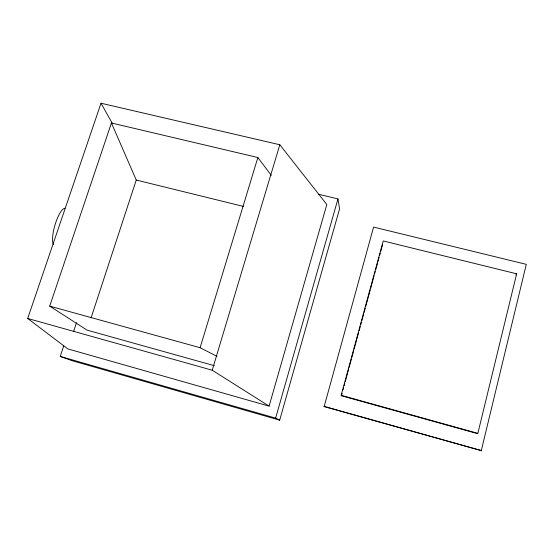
<?xml version="1.0" encoding="UTF-8"?>
<svg xmlns="http://www.w3.org/2000/svg" width="554" height="554" viewBox="0 0 554 554"><rect width="100%" height="100%" fill="white"/><g stroke="black" fill="none" stroke-linecap="round" stroke-linejoin="round"><path stroke-width="0.83" d="M481.246 450.783L526.3 264.348L373.576 227.085L324.159 406.588L481.682 450.693L323.917 406.311L324.159 406.588M477.86 433.339L516.653 273.808L383.223 240.948L341.16 395.3L341.409 395.757L477.278 433.574L477.86 433.339L341.16 395.3M341.409 395.757L342.088 393.257M342.995 389.919L343.681 387.419M344.131 385.75L344.817 383.243M345.267 381.581L348.674 369.068M349.131 367.399L351.402 359.054M351.859 357.385L353.674 350.717M354.131 349.048L356.402 340.703M356.859 339.034L358.673 332.365M359.131 330.696L360.266 326.528M360.716 324.859L361.402 322.352M361.852 320.69L363.673 314.014M364.13 312.345L365.266 308.176M365.716 306.507L370.259 289.825M370.716 288.156L374.123 275.643M374.58 273.974L375.259 271.474M375.716 269.805L377.53 263.129M377.987 261.46L379.123 257.291M379.58 255.623L380.259 253.123M380.716 251.454L382.53 244.778M63.752 345.758L60.213 356.43L71.951 360.64L279.687 420.154L339.574 208.851L337.961 198.914L318.668 194.281M279.687 420.154L275.636 418.111L337.961 198.914M269.099 406.137L326.825 204.523L279.818 144.753L101.029 103.217L27.7 318.467L67.83 348.909L269.099 406.137L212.217 370.204L27.7 318.467M212.217 370.204L279.818 144.753M217.036 356.347L200.105 347.718L257.866 157.523L111.43 122.981L49.708 306.127L87.061 330.136L214.329 365.688M91.091 317.837L136.256 180.036L111.43 122.981M73.516 331.707L76.494 322.698M515.857 274.978L516.653 273.808M136.256 180.036L243.483 206.441M49.708 306.127L200.105 347.718M60.213 356.43L275.636 418.111M257.866 157.523L271.266 175.327M101.029 103.217L112.337 123.459M53.544 244.674A19.355 5.305 -73.8 0 1 55.296 223.989A19.355 5.305 -73.8 0 1 64.957 208.269"/></g></svg>
